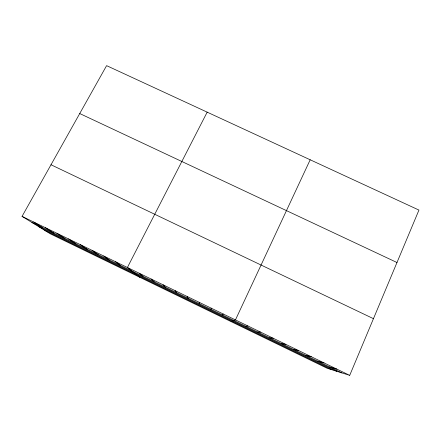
<?xml version="1.0" encoding="UTF-8"?>
<svg xmlns="http://www.w3.org/2000/svg" width="441" height="441" viewBox="0 0 441 441"><rect width="100%" height="100%" fill="white"/><g stroke="black" fill="none" stroke-linecap="round" stroke-linejoin="round"><path stroke-width="0.66" d="M210.996 309.378L211.206 308.154M349.713 375.357L418.95 210.076L106.601 65.643L22.05 216.377L50.357 233.84L327.25 368.312L349.713 375.357L22.05 216.377M310.183 159.785L235.455 319.918L231.073 321.605M207.176 112.152L127.405 267.494L139.747 277.251M222.446 314.935L223.311 314.031M245.786 326.263L248.002 326.009M257.682 332.034L260.587 332.112M269.605 337.823L273.205 338.236M281.567 343.627L285.862 344.377M293.557 349.448L298.557 350.534M305.585 355.286L311.291 356.714M317.647 361.14L324.058 362.91M329.736 367.011L336.869 369.123M79.733 113.546L396.983 262.522M51.002 164.758L373.455 318.678M31.901 222.457L341.863 372.893M38.455 226.498L336.665 371.261M44.712 230.362L331.709 369.707M33.626 221.994L42.876 227.782M45.236 227.628L53.874 233.124M56.872 233.272L64.904 238.476M68.548 238.939L75.968 243.845M80.251 244.617L87.053 249.226M91.993 250.312L98.172 254.622M103.762 256.023L109.318 260.03M115.564 261.75L120.498 265.454M139.273 273.255L142.945 276.347M151.18 279.032L154.207 281.816M163.115 284.82L165.507 287.3M175.088 290.63L176.835 292.796M187.094 296.457L188.191 298.309M199.134 302.294L199.58 303.838"/></g></svg>
